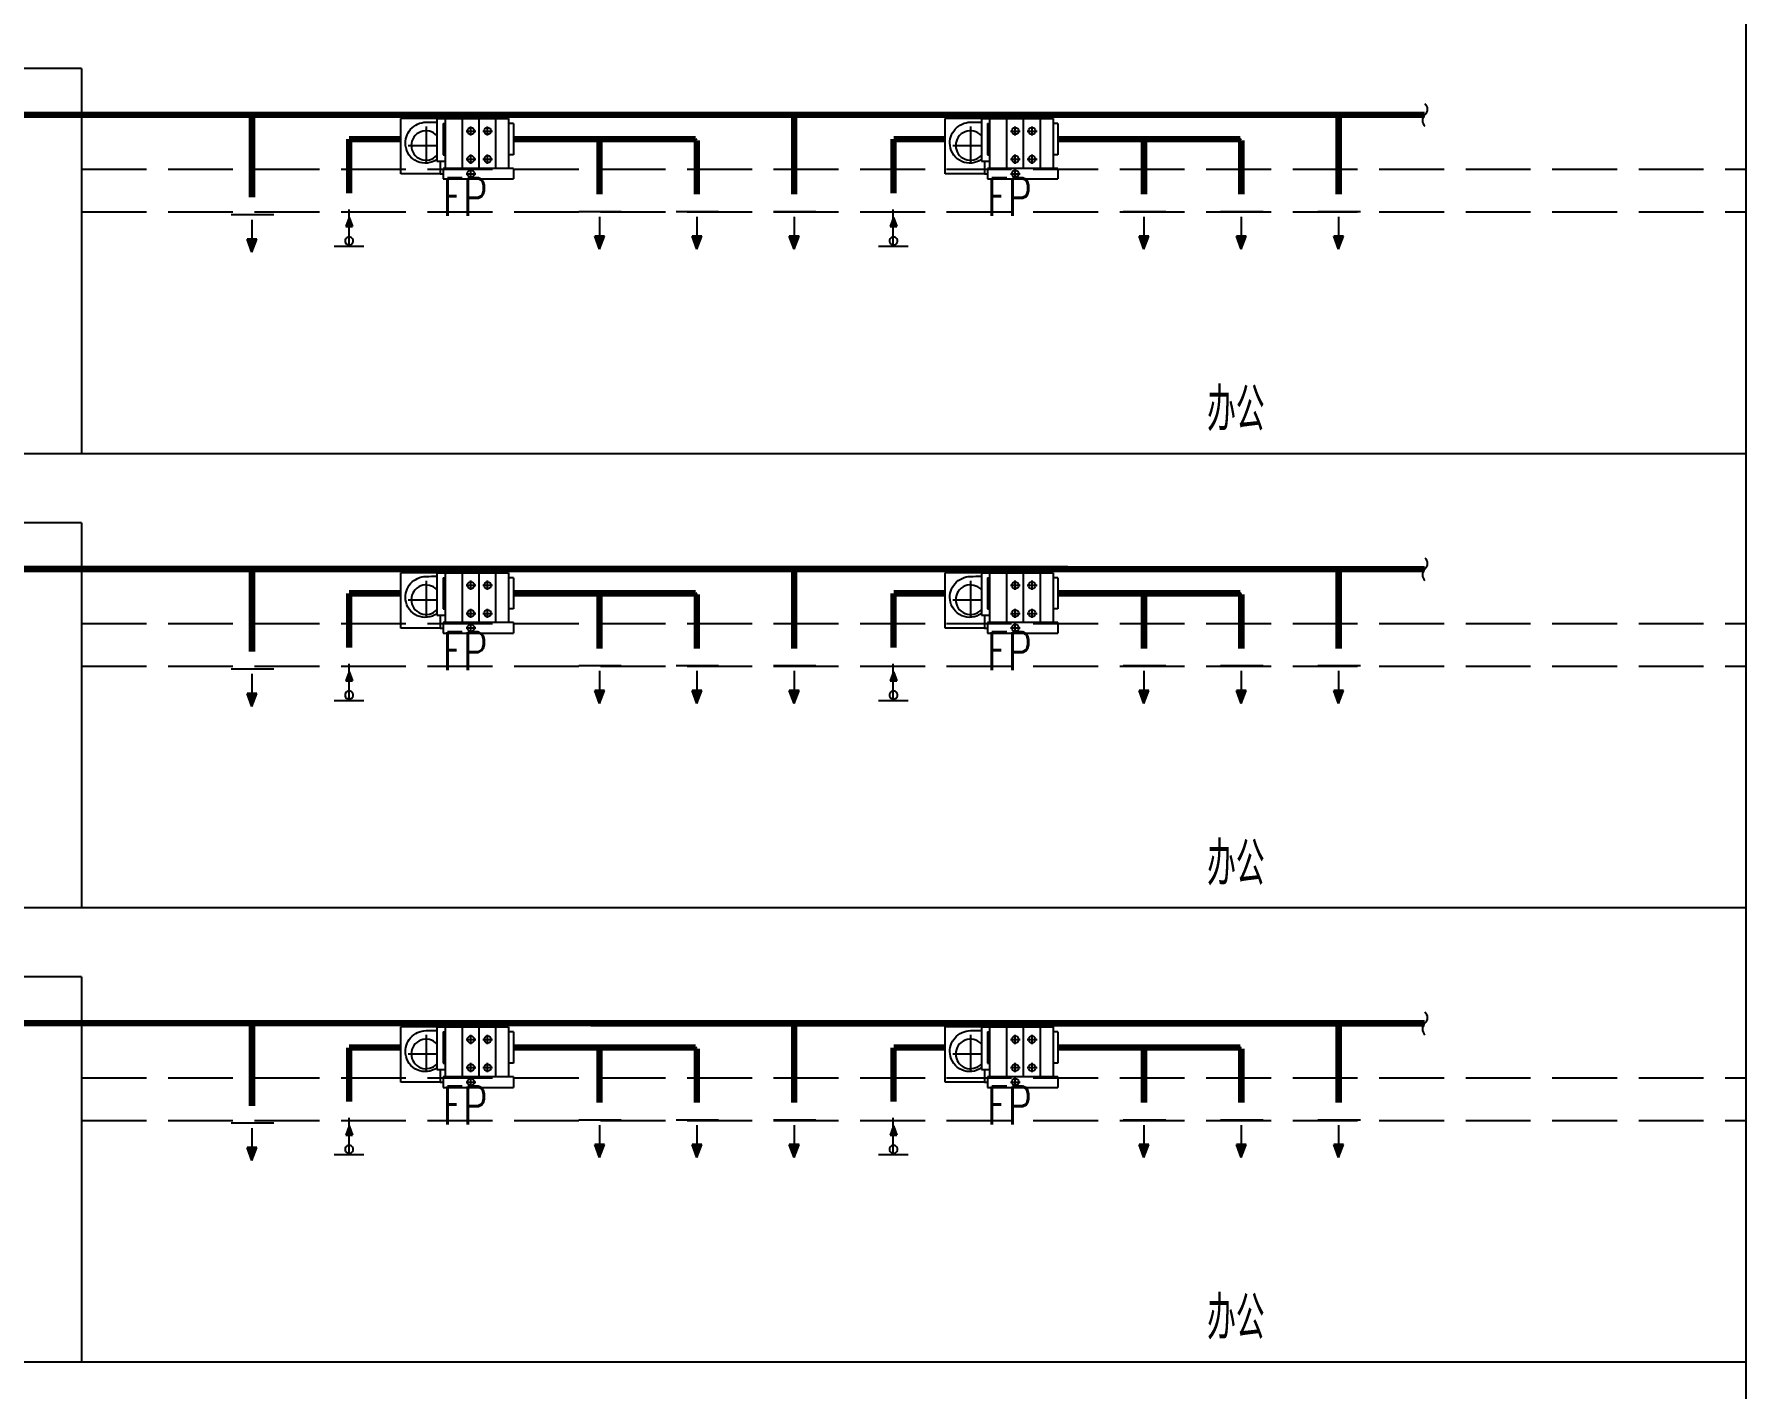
# Model space of a CAD drawing. Extents: x -778003 to -147913, y -2164908 to -814216.
# Drawn here: x -426004 to -410177, y -1067331 to -1054806 of the extents above; entities that cross this region are included whole.
import ezdxf

# ---------------------------------------------------------------- set-up
doc = ezdxf.new("R2010")
doc.units = 0
doc.header["$LTSCALE"] = 1000
doc.header["$MEASUREMENT"] = 0
doc.linetypes.add('虚线B', pattern=[0.8, 0.6, -0.2])
doc.layers.get('0').update_dxf_attribs({"linetype": 'CONTINUOUS'})
for name, color, linetype in [('AC-DIM', 3, 'CONTINUOUS'), ('ACS_COM', 7, 'CONTINUOUS'), ('ACS_风机标注', 2, 'CONTINUOUS'), ('EQUIP', 2, 'CONTINUOUS')]:
    doc.layers.add(name, color=color, linetype=linetype)
doc.styles.add('JD', font='ROMANS2.shx', dxfattribs={"width": 0.7, "bigfont": 'HZDF2.shx'})

msp = doc.modelspace()

# ---------------------------------------------------------------- linework, layer by layer
at = {"linetype": 'Continuous'}
for p, q in [((-420575.2, -1056446.8), (-420968, -1056446.8)), ((-419675.2, -1056446.8), (-420068, -1056446.8)), ((-418775.2, -1056446.8), (-419168, -1056446.8)), ((-415540.7, -1056446.8), (-415933.5, -1056446.8)), ((-414640.7, -1056446.8), (-415033.5, -1056446.8)), ((-413740.7, -1056446.8), (-414133.5, -1056446.8)), ((-423789.2, -1056475.2), (-424182, -1056475.2)), ((-423990.1, -1056521), (-423990.1, -1056821.1)), ((-420776.1, -1056492.7), (-420776.1, -1056792.8)), ((-419876.1, -1056492.7), (-419876.1, -1056792.8)), ((-418976.1, -1056492.7), (-418976.1, -1056792.8)), ((-415741.5, -1056492.7), (-415741.5, -1056792.8)), ((-414841.5, -1056492.7), (-414841.5, -1056792.8)), ((-413941.5, -1056492.7), (-413941.5, -1056792.8)), ((-423945, -1056701.1), (-424035.1, -1056701.1)), ((-423990.1, -1056821.1), (-424035.1, -1056701.1)), ((-423990.1, -1056821.1), (-423945, -1056701.1)), ((-423990.1, -1056821.1), (-423945, -1056701.1)), ((-420731, -1056672.7), (-420821.1, -1056672.7)), ((-420776.1, -1056792.8), (-420821.1, -1056672.7)), ((-420776.1, -1056792.8), (-420731, -1056672.7)), ((-420776.1, -1056792.8), (-420731, -1056672.7)), ((-419876.1, -1056792.8), (-419921.1, -1056672.7)), ((-419831, -1056672.7), (-419921.1, -1056672.7)), ((-419876.1, -1056792.8), (-419831, -1056672.7)), ((-419876.1, -1056792.8), (-419831, -1056672.7)), ((-418976.1, -1056792.8), (-419021.1, -1056672.7)), ((-418931, -1056672.7), (-419021.1, -1056672.7)), ((-418976.1, -1056792.8), (-418931, -1056672.7)), ((-418976.1, -1056792.8), (-418931, -1056672.7)), ((-415696.5, -1056672.7), (-415786.6, -1056672.7)), ((-415741.5, -1056792.8), (-415786.6, -1056672.7)), ((-415741.5, -1056792.8), (-415696.5, -1056672.7)), ((-415741.5, -1056792.8), (-415696.5, -1056672.7)), ((-414841.5, -1056792.8), (-414886.6, -1056672.7)), ((-414796.5, -1056672.7), (-414886.6, -1056672.7)), ((-414841.5, -1056792.8), (-414796.5, -1056672.7)), ((-414841.5, -1056792.8), (-414796.5, -1056672.7)), ((-413941.5, -1056792.8), (-413986.6, -1056672.7)), ((-413896.5, -1056672.7), (-413986.6, -1056672.7)), ((-413941.5, -1056792.8), (-413896.5, -1056672.7)), ((-413941.5, -1056792.8), (-413896.5, -1056672.7)), ((-423789.2, -1060675.3), (-424182, -1060675.3)), ((-423990.1, -1060721.1), (-423990.1, -1061021.2)), ((-420575.2, -1060646.9), (-420968, -1060646.9)), ((-420776.1, -1060692.7), (-420776.1, -1060992.8)), ((-419675.2, -1060646.9), (-420068, -1060646.9)), ((-419876.1, -1060692.7), (-419876.1, -1060992.8)), ((-418775.2, -1060646.9), (-419168, -1060646.9)), ((-418976.1, -1060692.7), (-418976.1, -1060992.8)), ((-415540.7, -1060646.9), (-415933.5, -1060646.9)), ((-415741.5, -1060692.7), (-415741.5, -1060992.8)), ((-414640.7, -1060646.9), (-415033.5, -1060646.9)), ((-414841.5, -1060692.7), (-414841.5, -1060992.8)), ((-413740.7, -1060646.9), (-414133.5, -1060646.9)), ((-413941.5, -1060692.7), (-413941.5, -1060992.8)), ((-420731, -1060872.8), (-420821.1, -1060872.8)), ((-420776.1, -1060992.8), (-420821.1, -1060872.8)), ((-420776.1, -1060992.8), (-420731, -1060872.8)), ((-420776.1, -1060992.8), (-420731, -1060872.8)), ((-419876.1, -1060992.8), (-419921.1, -1060872.8)), ((-419831, -1060872.8), (-419921.1, -1060872.8)), ((-419876.1, -1060992.8), (-419831, -1060872.8)), ((-419876.1, -1060992.8), (-419831, -1060872.8)), ((-418976.1, -1060992.8), (-419021.1, -1060872.8)), ((-418931, -1060872.8), (-419021.1, -1060872.8)), ((-418976.1, -1060992.8), (-418931, -1060872.8)), ((-418976.1, -1060992.8), (-418931, -1060872.8)), ((-415696.5, -1060872.8), (-415786.6, -1060872.8)), ((-415741.5, -1060992.8), (-415786.6, -1060872.8)), ((-415741.5, -1060992.8), (-415696.5, -1060872.8)), ((-415741.5, -1060992.8), (-415696.5, -1060872.8)), ((-414841.5, -1060992.8), (-414886.6, -1060872.8)), ((-414796.5, -1060872.8), (-414886.6, -1060872.8)), ((-414841.5, -1060992.8), (-414796.5, -1060872.8)), ((-414841.5, -1060992.8), (-414796.5, -1060872.8)), ((-413941.5, -1060992.8), (-413986.6, -1060872.8)), ((-413896.5, -1060872.8), (-413986.6, -1060872.8)), ((-413941.5, -1060992.8), (-413896.5, -1060872.8)), ((-413941.5, -1060992.8), (-413896.5, -1060872.8)), ((-423945, -1060901.2), (-424035.1, -1060901.2)), ((-423990.1, -1061021.2), (-424035.1, -1060901.2)), ((-423990.1, -1061021.2), (-423945, -1060901.2)), ((-423990.1, -1061021.2), (-423945, -1060901.2)), ((-423789.2, -1064875.3), (-424182, -1064875.3)), ((-423990.1, -1064921.2), (-423990.1, -1065221.3)), ((-420575.2, -1064846.9), (-420968, -1064846.9)), ((-420776.1, -1064892.8), (-420776.1, -1065192.9)), ((-419675.2, -1064846.9), (-420068, -1064846.9)), ((-419876.1, -1064892.8), (-419876.1, -1065192.9)), ((-418775.2, -1064846.9), (-419168, -1064846.9)), ((-418976.1, -1064892.8), (-418976.1, -1065192.9)), ((-415540.7, -1064846.9), (-415933.5, -1064846.9)), ((-415741.5, -1064892.8), (-415741.5, -1065192.9)), ((-414640.7, -1064846.9), (-415033.5, -1064846.9)), ((-414841.5, -1064892.8), (-414841.5, -1065192.9)), ((-413740.7, -1064846.9), (-414133.5, -1064846.9)), ((-413941.5, -1064892.8), (-413941.5, -1065192.9)), ((-423945, -1065101.2), (-424035.1, -1065101.2)), ((-423990.1, -1065221.3), (-424035.1, -1065101.2)), ((-423990.1, -1065221.3), (-423945, -1065101.2)), ((-423990.1, -1065221.3), (-423945, -1065101.2)), ((-420731, -1065072.8), (-420821.1, -1065072.8)), ((-420776.1, -1065192.9), (-420821.1, -1065072.8)), ((-420776.1, -1065192.9), (-420731, -1065072.8)), ((-420776.1, -1065192.9), (-420731, -1065072.8)), ((-419876.1, -1065192.9), (-419921.1, -1065072.8)), ((-419831, -1065072.8), (-419921.1, -1065072.8)), ((-419876.1, -1065192.9), (-419831, -1065072.8)), ((-419876.1, -1065192.9), (-419831, -1065072.8)), ((-418976.1, -1065192.9), (-419021.1, -1065072.8)), ((-418931, -1065072.8), (-419021.1, -1065072.8)), ((-418976.1, -1065192.9), (-418931, -1065072.8)), ((-418976.1, -1065192.9), (-418931, -1065072.8)), ((-415696.5, -1065072.8), (-415786.6, -1065072.8)), ((-415741.5, -1065192.9), (-415786.6, -1065072.8)), ((-415741.5, -1065192.9), (-415696.5, -1065072.8)), ((-415741.5, -1065192.9), (-415696.5, -1065072.8)), ((-414841.5, -1065192.9), (-414886.6, -1065072.8)), ((-414796.5, -1065072.8), (-414886.6, -1065072.8)), ((-414841.5, -1065192.9), (-414796.5, -1065072.8)), ((-414841.5, -1065192.9), (-414796.5, -1065072.8)), ((-413941.5, -1065192.9), (-413986.6, -1065072.8)), ((-413896.5, -1065072.8), (-413986.6, -1065072.8)), ((-413941.5, -1065192.9), (-413896.5, -1065072.8)), ((-413941.5, -1065192.9), (-413896.5, -1065072.8))]:
    msp.add_line(p, q, dxfattribs=at)
for points in [[(-423945, -1056701.1), (-423990.1, -1056821.1), (-424035.1, -1056701.1)], [(-420731, -1056672.7), (-420776.1, -1056792.8), (-420821.1, -1056672.7)], [(-419831, -1056672.7), (-419876.1, -1056792.8), (-419921.1, -1056672.7)], [(-418931, -1056672.7), (-418976.1, -1056792.8), (-419021.1, -1056672.7)], [(-415696.5, -1056672.7), (-415741.5, -1056792.8), (-415786.6, -1056672.7)], [(-414796.5, -1056672.7), (-414841.5, -1056792.8), (-414886.6, -1056672.7)], [(-413896.5, -1056672.7), (-413941.5, -1056792.8), (-413986.6, -1056672.7)], [(-420731, -1060872.8), (-420776.1, -1060992.8), (-420821.1, -1060872.8)], [(-419831, -1060872.8), (-419876.1, -1060992.8), (-419921.1, -1060872.8)], [(-418931, -1060872.8), (-418976.1, -1060992.8), (-419021.1, -1060872.8)], [(-415696.5, -1060872.8), (-415741.5, -1060992.8), (-415786.6, -1060872.8)], [(-414796.5, -1060872.8), (-414841.5, -1060992.8), (-414886.6, -1060872.8)], [(-413896.5, -1060872.8), (-413941.5, -1060992.8), (-413986.6, -1060872.8)], [(-423945, -1060901.2), (-423990.1, -1061021.2), (-424035.1, -1060901.2)], [(-423945, -1065101.2), (-423990.1, -1065221.3), (-424035.1, -1065101.2)], [(-420731, -1065072.8), (-420776.1, -1065192.9), (-420821.1, -1065072.8)], [(-419831, -1065072.8), (-419876.1, -1065192.9), (-419921.1, -1065072.8)], [(-418931, -1065072.8), (-418976.1, -1065192.9), (-419021.1, -1065072.8)], [(-415696.5, -1065072.8), (-415741.5, -1065192.9), (-415786.6, -1065072.8)], [(-414796.5, -1065072.8), (-414841.5, -1065192.9), (-414886.6, -1065072.8)], [(-413896.5, -1065072.8), (-413941.5, -1065192.9), (-413986.6, -1065072.8)]]:
    msp.add_solid(points, dxfattribs=at)
at = {"layer": 'AC-DIM'}
for p, q in [((-423092.9, -1056753.7), (-423092.9, -1056426.1)), ((-418059.6, -1056753.7), (-418059.6, -1056426.1)), ((-423091.6, -1056500.3), (-423123.2, -1056584.4)), ((-423091.6, -1056500.3), (-423123.2, -1056584.4)), ((-423123.2, -1056584.4), (-423060.1, -1056584.4)), ((-423091.6, -1056500.3), (-423060.1, -1056584.4)), ((-418057.1, -1056500.3), (-418088.7, -1056584.4)), ((-418057.1, -1056500.3), (-418088.7, -1056584.4)), ((-418088.7, -1056584.4), (-418025.6, -1056584.4)), ((-418057.1, -1056500.3), (-418025.6, -1056584.4)), ((-423230.4, -1056765), (-422955.4, -1056765)), ((-418197.1, -1056765), (-417922.2, -1056765)), ((-423091.6, -1060700.4), (-423123.2, -1060784.4)), ((-423091.6, -1060700.4), (-423123.2, -1060784.4)), ((-423092.9, -1060953.7), (-423092.9, -1060626.2)), ((-423091.6, -1060700.4), (-423060.1, -1060784.4)), ((-418057.1, -1060700.4), (-418088.7, -1060784.4)), ((-418057.1, -1060700.4), (-418088.7, -1060784.4)), ((-418059.6, -1060953.7), (-418059.6, -1060626.2)), ((-418057.1, -1060700.4), (-418025.6, -1060784.4)), ((-423123.2, -1060784.4), (-423060.1, -1060784.4)), ((-418088.7, -1060784.4), (-418025.6, -1060784.4)), ((-423230.4, -1060965.1), (-422955.4, -1060965.1)), ((-418197.1, -1060965.1), (-417922.2, -1060965.1)), ((-423092.9, -1065153.8), (-423092.9, -1064826.2)), ((-418059.6, -1065153.8), (-418059.6, -1064826.2)), ((-423091.6, -1064900.4), (-423123.2, -1064984.5)), ((-423091.6, -1064900.4), (-423123.2, -1064984.5)), ((-423123.2, -1064984.5), (-423060.1, -1064984.5)), ((-423091.6, -1064900.4), (-423060.1, -1064984.5)), ((-418057.1, -1064900.4), (-418088.7, -1064984.5)), ((-418057.1, -1064900.4), (-418088.7, -1064984.5)), ((-418088.7, -1064984.5), (-418025.6, -1064984.5)), ((-418057.1, -1064900.4), (-418025.6, -1064984.5)), ((-423230.4, -1065165.2), (-422955.4, -1065165.2)), ((-418197.1, -1065165.1), (-417922.2, -1065165.1))]:
    msp.add_line(p, q, dxfattribs=at)
for centre, start, end in [((-423092.6, -1056716.6), 88.0773, 271.9227), ((-423091.3, -1056716.6), 268.0773, 91.9227), ((-418058.1, -1056716.6), 88.0773, 271.9227), ((-418058.1, -1056716.6), 268.0773, 91.9227), ((-423092.6, -1060916.6), 88.0773, 271.9227), ((-423091.3, -1060916.6), 268.0773, 91.9227), ((-418058.1, -1060916.6), 88.0773, 271.9227), ((-418058.1, -1060916.6), 268.0773, 91.9227), ((-423092.6, -1065116.7), 88.0773, 271.9227), ((-423091.3, -1065116.7), 268.0773, 91.9227), ((-418058.1, -1065116.7), 88.0773, 271.9227), ((-418058.1, -1065116.7), 268.0773, 91.9227)]:
    msp.add_arc(centre, 37.1, start, end, dxfattribs=at)
for points in [[(-423123.2, -1056584.4), (-423091.6, -1056500.3), (-423060.1, -1056584.4)], [(-418088.7, -1056584.4), (-418057.1, -1056500.3), (-418025.6, -1056584.4)], [(-423123.2, -1060784.4), (-423091.6, -1060700.4), (-423060.1, -1060784.4)], [(-418088.7, -1060784.4), (-418057.1, -1060700.4), (-418025.6, -1060784.4)], [(-423123.2, -1064984.5), (-423091.6, -1064900.4), (-423060.1, -1064984.5)], [(-418088.7, -1064984.5), (-418057.1, -1064900.4), (-418025.6, -1064984.5)]]:
    msp.add_solid(points, dxfattribs=at)
at = {"layer": 'ACS_COM'}
for p, q in [((-410176.6, -1046080.8), (-410176.6, -1088381.3)), ((-425566.2, -1055122.4), (-430549.1, -1055122.4)), ((-425566.2, -1055122.4), (-425566.2, -1058680.9)), ((-422613.5, -1056096.9), (-422613.5, -1055584.4)), ((-422279.5, -1055584.4), (-422613.5, -1055584.4)), ((-422380.5, -1055659.2), (-422380.5, -1055997.4)), ((-422279.5, -1055584.4), (-421616.5, -1055584.4)), ((-422279.5, -1055584.4), (-422279.5, -1055977.9)), ((-422223.1, -1055631.3), (-422223.1, -1055919.3)), ((-422223.1, -1055631.3), (-422203.7, -1055631.3)), ((-422203.7, -1055584.4), (-422203.7, -1056046.1)), ((-422044, -1056046.1), (-422044, -1055584.4)), ((-421888.9, -1056046.1), (-421888.9, -1055584.4)), ((-421733.8, -1056046.1), (-421733.8, -1055584.4)), ((-421616.5, -1055584.4), (-421616.5, -1056046.1)), ((-421572.6, -1055631.3), (-421616.5, -1055631.3)), ((-421572.6, -1055631.3), (-421572.6, -1055919.3)), ((-417579, -1056096.9), (-417579, -1055584.4)), ((-417245, -1055584.4), (-417579, -1055584.4)), ((-417346, -1055659.2), (-417346, -1055997.4)), ((-417245, -1055584.4), (-416582, -1055584.4)), ((-417245, -1055584.4), (-417245, -1055977.9)), ((-417188.6, -1055631.3), (-417188.6, -1055919.3)), ((-417188.6, -1055631.3), (-417169.2, -1055631.3)), ((-417169.2, -1055584.4), (-417169.2, -1056046.1)), ((-417009.5, -1056046.1), (-417009.5, -1055584.4)), ((-416854.4, -1056046.1), (-416854.4, -1055584.4)), ((-416699.2, -1056046.1), (-416699.2, -1055584.4)), ((-416582, -1055584.4), (-416582, -1056046.1)), ((-416538.1, -1055631.3), (-416582, -1055631.3)), ((-416538.1, -1055631.3), (-416538.1, -1055919.3)), ((-422545, -1055834.5), (-422279.5, -1055834.5)), ((-422279.5, -1055977.9), (-422203.7, -1055977.9)), ((-422251.1, -1055977.9), (-422251.1, -1056096.9)), ((-422223.1, -1055919.3), (-422203.7, -1055919.3)), ((-421572.6, -1055919.3), (-421616.5, -1055919.3)), ((-417510.4, -1055834.5), (-417245, -1055834.5)), ((-417245, -1055977.9), (-417169.2, -1055977.9)), ((-417216.6, -1055977.9), (-417216.6, -1056096.9)), ((-417188.6, -1055919.3), (-417169.2, -1055919.3)), ((-416538.1, -1055919.3), (-416582, -1055919.3)), ((-422251.1, -1056096.9), (-422613.5, -1056096.9)), ((-422251.1, -1056096.9), (-422223.1, -1056096.9)), ((-421572.6, -1056046.1), (-422223.1, -1056046.1)), ((-422223.1, -1056046.1), (-422223.1, -1056143.6)), ((-421572.6, -1056046.1), (-421572.6, -1056143.6)), ((-417216.6, -1056096.9), (-417579, -1056096.9)), ((-417216.6, -1056096.9), (-417188.6, -1056096.9)), ((-416538.1, -1056046.1), (-417188.6, -1056046.1)), ((-417188.6, -1056046.1), (-417188.6, -1056143.6)), ((-416538.1, -1056046.1), (-416538.1, -1056143.6)), ((-422223.1, -1056143.6), (-421572.6, -1056143.6)), ((-417188.6, -1056143.6), (-416538.1, -1056143.6)), ((-430549.1, -1058680.9), (-410176.6, -1058680.9)), ((-425566.2, -1059322.4), (-430549.1, -1059322.4)), ((-425566.2, -1059322.4), (-425566.2, -1062880.9)), ((-422613.5, -1060296.9), (-422613.5, -1059784.4)), ((-422279.5, -1059784.4), (-422613.5, -1059784.4)), ((-422380.5, -1059859.2), (-422380.5, -1060197.4)), ((-422279.5, -1059784.4), (-421616.5, -1059784.4)), ((-422279.5, -1059784.4), (-422279.5, -1060178)), ((-422223.1, -1059831.4), (-422223.1, -1060119.4)), ((-422223.1, -1059831.4), (-422203.7, -1059831.4)), ((-422203.7, -1059784.4), (-422203.7, -1060246.2)), ((-422044, -1060246.2), (-422044, -1059784.4)), ((-421888.9, -1060246.2), (-421888.9, -1059784.4)), ((-421733.8, -1060246.2), (-421733.8, -1059784.4)), ((-421616.5, -1059784.4), (-421616.5, -1060246.2)), ((-421572.6, -1059831.4), (-421616.5, -1059831.4)), ((-421572.6, -1059831.4), (-421572.6, -1060119.4)), ((-417579, -1060296.9), (-417579, -1059784.4)), ((-417245, -1059784.4), (-417579, -1059784.4)), ((-417346, -1059859.2), (-417346, -1060197.4)), ((-417245, -1059784.4), (-416582, -1059784.4)), ((-417245, -1059784.4), (-417245, -1060178)), ((-417188.6, -1059831.4), (-417188.6, -1060119.4)), ((-417188.6, -1059831.4), (-417169.2, -1059831.4)), ((-417169.2, -1059784.4), (-417169.2, -1060246.2)), ((-417009.5, -1060246.2), (-417009.5, -1059784.4)), ((-416854.4, -1060246.2), (-416854.4, -1059784.4)), ((-416699.2, -1060246.2), (-416699.2, -1059784.4)), ((-416582, -1059784.4), (-416582, -1060246.2)), ((-416538.1, -1059831.4), (-416582, -1059831.4)), ((-416538.1, -1059831.4), (-416538.1, -1060119.4)), ((-422545, -1060034.5), (-422279.5, -1060034.5)), ((-417510.4, -1060034.5), (-417245, -1060034.5)), ((-422279.5, -1060178), (-422203.7, -1060178)), ((-422251.1, -1060178), (-422251.1, -1060296.9)), ((-422223.1, -1060119.4), (-422203.7, -1060119.4)), ((-421572.6, -1060246.2), (-422223.1, -1060246.2)), ((-422223.1, -1060246.2), (-422223.1, -1060343.6)), ((-421572.6, -1060119.4), (-421616.5, -1060119.4)), ((-421572.6, -1060246.2), (-421572.6, -1060343.6)), ((-417245, -1060178), (-417169.2, -1060178)), ((-417216.6, -1060178), (-417216.6, -1060296.9)), ((-417188.6, -1060119.4), (-417169.2, -1060119.4)), ((-416538.1, -1060246.2), (-417188.6, -1060246.2)), ((-417188.6, -1060246.2), (-417188.6, -1060343.6)), ((-416538.1, -1060119.4), (-416582, -1060119.4)), ((-416538.1, -1060246.2), (-416538.1, -1060343.6)), ((-422251.1, -1060296.9), (-422613.5, -1060296.9)), ((-422251.1, -1060296.9), (-422223.1, -1060296.9)), ((-422223.1, -1060343.6), (-421572.6, -1060343.6)), ((-417216.6, -1060296.9), (-417579, -1060296.9)), ((-417216.6, -1060296.9), (-417188.6, -1060296.9)), ((-417188.6, -1060343.6), (-416538.1, -1060343.6)), ((-430549.1, -1062881), (-410176.6, -1062881)), ((-425566.2, -1063522.5), (-430549.1, -1063522.5)), ((-425566.2, -1063522.5), (-425566.2, -1067081)), ((-422613.5, -1064497), (-422613.5, -1063984.5)), ((-422279.5, -1063984.5), (-422613.5, -1063984.5)), ((-422279.5, -1063984.5), (-421616.5, -1063984.5)), ((-422279.5, -1063984.5), (-422279.5, -1064378)), ((-422223.1, -1064031.5), (-422223.1, -1064319.5)), ((-422223.1, -1064031.5), (-422203.7, -1064031.5)), ((-422203.7, -1063984.5), (-422203.7, -1064446.2)), ((-422044, -1064446.2), (-422044, -1063984.5)), ((-421888.9, -1064446.2), (-421888.9, -1063984.5)), ((-421733.8, -1064446.2), (-421733.8, -1063984.5)), ((-421616.5, -1063984.5), (-421616.5, -1064446.2)), ((-421572.6, -1064031.5), (-421616.5, -1064031.5)), ((-421572.6, -1064031.5), (-421572.6, -1064319.5)), ((-417579, -1064497), (-417579, -1063984.5)), ((-417245, -1063984.5), (-417579, -1063984.5)), ((-417245, -1063984.5), (-416582, -1063984.5)), ((-417245, -1063984.5), (-417245, -1064378)), ((-417188.6, -1064031.5), (-417188.6, -1064319.5)), ((-417188.6, -1064031.5), (-417169.2, -1064031.5)), ((-417169.2, -1063984.5), (-417169.2, -1064446.2)), ((-417009.5, -1064446.2), (-417009.5, -1063984.5)), ((-416854.4, -1064446.2), (-416854.4, -1063984.5)), ((-416699.2, -1064446.2), (-416699.2, -1063984.5)), ((-416582, -1063984.5), (-416582, -1064446.2)), ((-416538.1, -1064031.5), (-416582, -1064031.5)), ((-416538.1, -1064031.5), (-416538.1, -1064319.5)), ((-422380.5, -1064059.3), (-422380.5, -1064397.5)), ((-417346, -1064059.3), (-417346, -1064397.5)), ((-422545, -1064234.6), (-422279.5, -1064234.6)), ((-422223.1, -1064319.5), (-422203.7, -1064319.5)), ((-421572.6, -1064319.5), (-421616.5, -1064319.5)), ((-417510.4, -1064234.6), (-417245, -1064234.6)), ((-417188.6, -1064319.5), (-417169.2, -1064319.5)), ((-416538.1, -1064319.5), (-416582, -1064319.5)), ((-422251.1, -1064497), (-422613.5, -1064497)), ((-422279.5, -1064378), (-422203.7, -1064378)), ((-422251.1, -1064378), (-422251.1, -1064497)), ((-422251.1, -1064497), (-422223.1, -1064497)), ((-421572.6, -1064446.2), (-422223.1, -1064446.2)), ((-422223.1, -1064446.2), (-422223.1, -1064543.7)), ((-421572.6, -1064446.2), (-421572.6, -1064543.7)), ((-417216.6, -1064497), (-417579, -1064497)), ((-417245, -1064378), (-417169.2, -1064378)), ((-417216.6, -1064378), (-417216.6, -1064497)), ((-417216.6, -1064497), (-417188.6, -1064497)), ((-416538.1, -1064446.2), (-417188.6, -1064446.2)), ((-417188.6, -1064446.2), (-417188.6, -1064543.7)), ((-416538.1, -1064446.2), (-416538.1, -1064543.7)), ((-422223.1, -1064543.7), (-421572.6, -1064543.7)), ((-417188.6, -1064543.7), (-416538.1, -1064543.7)), ((-430549.1, -1067081), (-410176.6, -1067081))]:
    msp.add_line(p, q, dxfattribs=at)
at = {"layer": 'ACS_COM', "color": 1}
for p, q in [((-421966.5, -1055742.8), (-421966.5, -1055658.1)), ((-421811.3, -1055742.8), (-421811.3, -1055658.1)), ((-416931.9, -1055742.8), (-416931.9, -1055658.1)), ((-416776.8, -1055742.8), (-416776.8, -1055658.1)), ((-422010.5, -1055700.9), (-421920.3, -1055700.9)), ((-421855.4, -1055700.9), (-421765.1, -1055700.9)), ((-416976, -1055700.9), (-416885.8, -1055700.9)), ((-416820.9, -1055700.9), (-416730.6, -1055700.9)), ((-422010.5, -1055960.7), (-421920.3, -1055960.7)), ((-421966.5, -1056002.5), (-421966.5, -1055917.9)), ((-421855.4, -1055960.7), (-421765.1, -1055960.7)), ((-421811.3, -1056002.5), (-421811.3, -1055917.9)), ((-416976, -1055960.7), (-416885.8, -1055960.7)), ((-416931.9, -1056002.5), (-416931.9, -1055917.9)), ((-416820.9, -1055960.7), (-416730.6, -1055960.7)), ((-416776.8, -1056002.5), (-416776.8, -1055917.9)), ((-422010.5, -1056094.9), (-421920.3, -1056094.9)), ((-421966.5, -1056136.8), (-421966.5, -1056052.1)), ((-416976, -1056094.9), (-416885.8, -1056094.9)), ((-416931.9, -1056136.8), (-416931.9, -1056052.1)), ((-422010.5, -1059901), (-421920.3, -1059901)), ((-421966.5, -1059942.8), (-421966.5, -1059858.2)), ((-421855.4, -1059901), (-421765.1, -1059901)), ((-421811.3, -1059942.8), (-421811.3, -1059858.2)), ((-416976, -1059901), (-416885.8, -1059901)), ((-416931.9, -1059942.8), (-416931.9, -1059858.2)), ((-416820.9, -1059901), (-416730.6, -1059901)), ((-416776.8, -1059942.8), (-416776.8, -1059858.2)), ((-422010.5, -1060160.8), (-421920.3, -1060160.8)), ((-421966.5, -1060202.6), (-421966.5, -1060117.9)), ((-421966.5, -1060336.8), (-421966.5, -1060252.2)), ((-421855.4, -1060160.8), (-421765.1, -1060160.8)), ((-421811.3, -1060202.6), (-421811.3, -1060117.9)), ((-416976, -1060160.8), (-416885.8, -1060160.8)), ((-416931.9, -1060202.6), (-416931.9, -1060117.9)), ((-416931.9, -1060336.8), (-416931.9, -1060252.2)), ((-416820.9, -1060160.8), (-416730.6, -1060160.8)), ((-416776.8, -1060202.6), (-416776.8, -1060117.9)), ((-422010.5, -1060295), (-421920.3, -1060295)), ((-416976, -1060295), (-416885.8, -1060295)), ((-422010.5, -1064101), (-421920.3, -1064101)), ((-421966.5, -1064142.9), (-421966.5, -1064058.2)), ((-421855.4, -1064101), (-421765.1, -1064101)), ((-421811.3, -1064142.9), (-421811.3, -1064058.2)), ((-416976, -1064101), (-416885.8, -1064101)), ((-416931.9, -1064142.9), (-416931.9, -1064058.2)), ((-416820.9, -1064101), (-416730.6, -1064101)), ((-416776.8, -1064142.9), (-416776.8, -1064058.2)), ((-422010.5, -1064360.8), (-421920.3, -1064360.8)), ((-421966.5, -1064402.6), (-421966.5, -1064318)), ((-421855.4, -1064360.8), (-421765.1, -1064360.8)), ((-421811.3, -1064402.6), (-421811.3, -1064318)), ((-416976, -1064360.8), (-416885.8, -1064360.8)), ((-416931.9, -1064402.6), (-416931.9, -1064318)), ((-416820.9, -1064360.8), (-416730.6, -1064360.8)), ((-416776.8, -1064402.6), (-416776.8, -1064318)), ((-422010.5, -1064495), (-421920.3, -1064495)), ((-421966.5, -1064536.9), (-421966.5, -1064452.2)), ((-416976, -1064495), (-416885.8, -1064495)), ((-416931.9, -1064536.9), (-416931.9, -1064452.2))]:
    msp.add_line(p, q, dxfattribs=at)
at = {"layer": 'ACS_COM', "linetype": '虚线B'}
for p, q in [((-425566.2, -1056054.5), (-410176.6, -1056054.5)), ((-425566.2, -1056448.6), (-410176.6, -1056448.6)), ((-425566.2, -1060254.5), (-410176.6, -1060254.5)), ((-425566.2, -1060648.6), (-410176.6, -1060648.6)), ((-425566.2, -1064454.6), (-410176.6, -1064454.6)), ((-425566.2, -1064848.7), (-410176.6, -1064848.7))]:
    msp.add_line(p, q, dxfattribs=at)
at = {"layer": 'ACS_COM', "color": 2, "const_width": 60}
for points in [[(-429472.5, -1055550), (-413144.7, -1055551.4)], [(-423990.1, -1055550.1), (-423990.1, -1056314.9)], [(-418976.1, -1055550.4), (-418976.1, -1056286.5)], [(-413941.5, -1055550.8), (-413941.5, -1056286.5)], [(-423091.6, -1055775.3), (-422623.5, -1055775.3)], [(-423091.6, -1055775.3), (-423091.6, -1056276.5)], [(-421572.6, -1055775.3), (-419886.1, -1055775.3)], [(-420776.1, -1055785.3), (-420776.1, -1056286.5)], [(-419876.1, -1055785.3), (-419876.1, -1056286.5)], [(-418057.1, -1055775.3), (-417589, -1055775.3)], [(-418057.1, -1055775.3), (-418057.1, -1056276.5)], [(-416538.1, -1055775.3), (-414851.5, -1055775.3)], [(-415741.5, -1055785.3), (-415741.5, -1056286.5)], [(-414841.5, -1055785.3), (-414841.5, -1056286.5)], [(-429472.5, -1059750.1), (-413144.7, -1059751.4)], [(-423990.1, -1059750.2), (-423990.1, -1060515)], [(-418976.1, -1059750.5), (-418976.1, -1060486.6)], [(-413941.5, -1059750.8), (-413941.5, -1060486.6)], [(-423091.6, -1059975.4), (-422623.5, -1059975.4)], [(-423091.6, -1059975.4), (-423091.6, -1060476.6)], [(-421572.6, -1059975.4), (-419886.1, -1059975.4)], [(-420776.1, -1059985.4), (-420776.1, -1060486.6)], [(-419876.1, -1059985.4), (-419876.1, -1060486.6)], [(-418057.1, -1059975.4), (-417589, -1059975.4)], [(-418057.1, -1059975.4), (-418057.1, -1060476.6)], [(-416538.1, -1059975.4), (-414851.5, -1059975.4)], [(-415741.5, -1059985.4), (-415741.5, -1060486.6)], [(-414841.5, -1059985.4), (-414841.5, -1060486.6)], [(-429472.5, -1063950.1), (-413144.7, -1063951.5)], [(-423990.1, -1063950.2), (-423990.1, -1064715)], [(-418976.1, -1063950.6), (-418976.1, -1064686.6)], [(-413941.5, -1063950.9), (-413941.5, -1064686.6)], [(-423091.6, -1064175.5), (-422623.5, -1064175.5)], [(-423091.6, -1064175.5), (-423091.6, -1064676.6)], [(-421572.6, -1064175.5), (-419886.1, -1064175.5)], [(-420776.1, -1064185.5), (-420776.1, -1064686.6)], [(-419876.1, -1064185.5), (-419876.1, -1064686.6)], [(-418057.1, -1064175.5), (-417589, -1064175.5)], [(-418057.1, -1064175.5), (-418057.1, -1064676.6)], [(-416538.1, -1064175.5), (-414851.5, -1064175.5)], [(-415741.5, -1064185.5), (-415741.5, -1064686.6)], [(-414841.5, -1064185.5), (-414841.5, -1064686.6)]]:
    msp.add_lwpolyline(points, dxfattribs=at)
at = {"layer": 'ACS_COM'}
for points in [[(-422279.5, -1055962.3, -0.575851), (-422569.8, -1055834.5, -0.4414271), (-422380.5, -1055618.7, -0.0036915), (-422279.5, -1055617.6, -0.0036915)], [(-417245, -1055962.3, -0.575851), (-417535.3, -1055834.5, -0.4414271), (-417346, -1055618.7, -0.0036915), (-417245, -1055617.6, -0.0036915)], [(-422279.5, -1060162.4, -0.575851), (-422569.8, -1060034.5, -0.4414271), (-422380.5, -1059818.8, -0.0036915), (-422279.5, -1059817.6, -0.0036915)], [(-417245, -1060162.4, -0.575851), (-417535.3, -1060034.5, -0.4414271), (-417346, -1059818.8, -0.0036915), (-417245, -1059817.6, -0.0036915)], [(-422279.5, -1064362.4, -0.575851), (-422569.8, -1064234.6, -0.4414271), (-422380.5, -1064018.8, -0.0036915), (-422279.5, -1064017.7, -0.0036915)], [(-417245, -1064362.4, -0.575851), (-417535.3, -1064234.6, -0.4414271), (-417346, -1064018.8, -0.0036915), (-417245, -1064017.7, -0.0036915)]]:
    msp.add_lwpolyline(points, format="xyb", dxfattribs=at)
at = {"layer": 'ACS_COM', "color": 1}
for centre in [(-421966.5, -1055700.9), (-421811.3, -1055700.9), (-416931.9, -1055700.9), (-416776.8, -1055700.9), (-421966.5, -1055960.7), (-421811.3, -1055960.7), (-416931.9, -1055960.7), (-416776.8, -1055960.7), (-421966.5, -1056094.9), (-416931.9, -1056094.9), (-421966.5, -1059901), (-421811.3, -1059901), (-416931.9, -1059901), (-416776.8, -1059901), (-421966.5, -1060160.8), (-421811.3, -1060160.8), (-416931.9, -1060160.8), (-416776.8, -1060160.8), (-421966.5, -1060295), (-416931.9, -1060295), (-421966.5, -1064101), (-421811.3, -1064101), (-416931.9, -1064101), (-416776.8, -1064101), (-421966.5, -1064360.8), (-421811.3, -1064360.8), (-416931.9, -1064360.8), (-416776.8, -1064360.8), (-421966.5, -1064495), (-416931.9, -1064495)]:
    msp.add_circle(centre, 32.4, dxfattribs=at)
at = {"layer": 'ACS_COM'}
for centre in [(-422380.5, -1055834.5), (-417346, -1055834.5), (-422380.5, -1060034.5), (-417346, -1060034.5), (-422380.5, -1064234.6), (-417346, -1064234.6)]:
    msp.add_arc(centre, 136.5, 42.28046, 317.71954, dxfattribs=at)
at = {"layer": 'ACS_COM', "color": 2}
for centre in [(-420786.1, -1055785.3), (-419886.1, -1055785.3), (-419886.1, -1055785.3), (-418986.1, -1055785.3), (-418986.1, -1055785.3), (-415751.5, -1055785.3), (-414851.5, -1055785.3), (-414851.5, -1055785.3), (-413951.5, -1055785.3), (-413951.5, -1055785.3), (-420786.1, -1059985.4), (-419886.1, -1059985.4), (-419886.1, -1059985.4), (-418986.1, -1059985.4), (-418986.1, -1059985.4), (-415751.5, -1059985.4), (-414851.5, -1059985.4), (-414851.5, -1059985.4), (-413951.5, -1059985.4), (-413951.5, -1059985.4), (-420786.1, -1064185.5), (-419886.1, -1064185.5), (-419886.1, -1064185.5), (-418986.1, -1064185.5), (-418986.1, -1064185.5), (-415751.5, -1064185.5), (-414851.5, -1064185.5), (-414851.5, -1064185.5), (-413951.5, -1064185.5), (-413951.5, -1064185.5)]:
    msp.add_arc(centre, 10, 0, 90, dxfattribs=at)
at = {"layer": 'EQUIP'}
for points in [[(-413144.7, -1055446.4, -0.4250538), (-413144.7, -1055551.4, 0.4250538), (-413144.7, -1055656.3)], [(-413144.7, -1059646.5, -0.4250538), (-413144.7, -1059751.4, 0.4250538), (-413144.7, -1059856.4)], [(-413144.7, -1063846.5, -0.4250538), (-413144.7, -1063951.5, 0.4250538), (-413144.7, -1064056.4)]]:
    msp.add_lwpolyline(points, format="xyb", dxfattribs=at)

# ---------------------------------------------------------------- texts
at = {"linetype": 'Continuous', "style": 'JD', "width": 0.7}
for p in [(-415158, -1058473.8), (-415158, -1062673.8), (-415158, -1066873.9)]:
    msp.add_text('办公', height=400, dxfattribs=at).set_placement(p)
at = {"layer": 'ACS_风机标注', "color": 6, "style": 'JD', "width": 0.7}
for p in [(-422223.6, -1056485.6), (-417189.1, -1056485.6), (-422223.6, -1060685.6), (-417189.1, -1060685.6), (-422223.6, -1064885.7), (-417189.1, -1064885.7)]:
    msp.add_text('FP', height=350, dxfattribs=at).set_placement(p)

doc.saveas('drawing.dxf')
